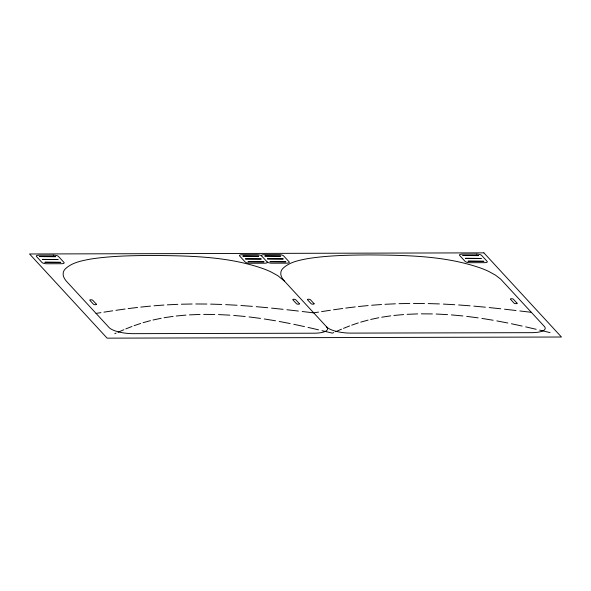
<?xml version="1.0" encoding="UTF-8"?>
<svg xmlns="http://www.w3.org/2000/svg" width="591" height="591" viewBox="0 0 591 591"><rect width="100%" height="100%" fill="white"/><g stroke="black" fill="none" stroke-linecap="round" stroke-linejoin="round"><path stroke-width="0.89" d="M114.765 333.701L116.109 333.102M333.752 332.563L332.408 333.154L322.006 330.665M118.03 332.253L123.859 329.734M335.673 331.714L341.502 329.194M125.839 328.906L131.97 326.476M343.482 328.367L349.621 325.937M134.098 325.685L140.658 323.447M351.741 325.146L358.301 322.9M143.081 322.686L150.439 320.647M360.724 322.147L368.082 320.1M153.025 320.012L161.188 318.276M370.668 319.465L378.831 317.729M164.054 317.751L173.082 316.392M381.697 317.212L390.725 315.853M96.06 313.4L100.943 312.632M318.586 312.085L313.703 312.861L302.223 311.501M103.92 312.159L112.726 310.807M321.563 311.62L330.369 310.26M115.917 310.327L125.07 309.027M333.56 309.787L342.714 308.487M128.158 308.613L137.57 307.453M345.801 308.074L355.213 306.906M176.229 316.015L185.951 315.106M393.879 315.468L403.594 314.56M140.761 307.091L150.498 306.108M358.405 306.544L368.141 305.562M154.022 305.798L163.899 305.052M371.665 305.252L381.55 304.513M189.489 314.87L200.039 314.442M407.133 314.331L417.682 313.902M167.327 304.845L177.795 304.343M384.977 304.299L395.438 303.804M181.341 304.217L192.134 304.003M398.984 303.678L409.777 303.456M203.659 314.382L214.74 314.464M421.302 313.843L432.383 313.924M195.784 303.973L206.857 304.04M413.427 303.434L424.508 303.501M428.231 303.575L439.394 303.922M210.588 304.114L221.743 304.461M436.143 314.035L447.542 314.619M218.493 314.575L229.899 315.166M443.361 304.092L454.723 304.712M225.659 304.631L237.08 305.252M458.616 304.963L470.037 305.813M240.899 305.503L252.394 306.36M451.369 314.9L462.856 315.956M233.726 315.439L245.213 316.495M473.871 306.138L485.381 307.194M256.228 306.677L267.738 307.734M489.222 307.571L500.725 308.783M271.572 308.118L283.082 309.322M504.559 309.204L516.046 310.511M286.908 309.743L298.396 311.058M466.713 316.384L478.141 317.862M249.062 316.924L260.498 318.401M519.873 310.962L531.346 312.321M481.924 318.416L493.153 320.248M264.28 318.963L275.509 320.787M496.854 320.906L507.817 323.018M279.211 321.452L290.174 323.558M511.429 323.757L522.134 326.062M293.786 324.296L304.491 326.609M525.665 326.86L536.17 329.298M308.022 327.399L318.527 329.837M539.649 330.118L550.051 332.615M284.5 281.176L277.903 275.738L271.166 272.008A69.406 21.217 5.9 0 0 262.906 268.565C227.306 256.169 189.002 255.822 151.732 255.452C131.335 255.622 110.835 255.94 90.637 259.065C81.735 260.757 71.888 262.47 65.158 269.053A69.406 21.217 5.9 0 0 63.274 272.525C62.491 275.997 64.611 279.27 66.857 281.715L109.062 327.51A19.281 5.895 5.9 0 0 133.086 333.656L314.087 333.206A19.281 5.895 5.9 0 0 326.705 326.971A19.281 5.895 5.9 0 0 350.729 333.11L531.73 332.659A19.281 5.895 5.9 0 0 544.348 326.424L500.754 279.225L495.546 275.199L488.809 271.461A69.406 21.217 5.9 0 0 480.557 268.019C444.957 255.63 406.645 255.282 369.375 254.913C348.978 255.083 328.478 255.401 308.28 258.526C299.378 260.21 289.531 261.931 282.801 268.513A69.406 21.217 5.9 0 0 280.917 271.986C280.134 275.458 282.254 278.73 284.5 281.176L326.705 326.971M267.191 261.968L261.643 255.947A3.856 1.182 5.9 0 1 264.125 254.662L278.782 254.625A3.856 1.182 5.9 0 1 283.584 255.851L289.176 261.916A3.856 1.182 5.9 0 1 286.65 263.165L271.993 263.194A3.856 1.182 5.9 0 1 267.191 261.968A3.856 1.182 5.9 0 1 264.665 263.217L250.015 263.254A3.856 1.182 5.9 0 1 245.206 262.027L239.658 256.006A3.856 1.182 5.9 0 1 242.14 254.714L256.797 254.677A3.856 1.182 5.9 0 1 261.606 255.903M39.715 256.575L55.524 256.657L39.737 256.538M42.338 259.419L58.147 259.501L42.36 259.39M44.96 262.271L60.77 262.345L44.968 262.249M242.879 256.066L258.688 256.147L242.901 256.036M245.501 258.917L261.311 258.998L245.509 258.902M248.124 261.761L263.933 261.843L248.124 261.761M264.864 256.014L280.673 256.095L264.886 255.984M267.487 258.858L283.296 258.939L267.509 258.828M270.109 261.71L285.918 261.791L270.117 261.687M462.856 255.519L478.658 255.6L462.864 255.504M465.479 258.37L481.281 258.452L465.501 258.333M468.102 261.215L483.911 261.296L468.109 261.2M483.889 252.852L29.55 253.982L107.111 338.148L561.45 337.018L483.889 252.852M53.633 255.179L38.976 255.216A3.856 1.182 5.9 0 0 36.457 256.464L42.042 262.53A3.856 1.182 5.9 0 0 46.852 263.756L61.508 263.719A3.856 1.182 5.9 0 0 64.027 262.478L58.479 256.457A3.856 1.182 5.9 0 0 53.633 255.179M476.774 254.13L462.118 254.167A3.856 1.182 5.9 0 0 459.635 255.452L465.183 261.473A3.856 1.182 5.9 0 0 469.985 262.707L484.642 262.67A3.856 1.182 5.9 0 0 487.169 261.421L481.576 255.356A3.856 1.182 5.9 0 0 476.774 254.13M517.044 303.176L513.394 299.216A1.544 0.473 5.9 0 0 511.474 298.721A1.544 0.473 5.9 0 0 510.461 299.223L514.111 303.183A1.544 0.473 5.9 0 0 516.032 303.671A1.544 0.473 5.9 0 0 517.044 303.176M314.057 303.678L310.408 299.718A1.544 0.473 5.9 0 0 308.48 299.231A1.544 0.473 5.9 0 0 307.475 299.726L311.125 303.685A1.544 0.473 5.9 0 0 313.045 304.18A1.544 0.473 5.9 0 0 314.057 303.678M299.401 303.715L295.751 299.755A1.544 0.473 5.9 0 0 293.83 299.26A1.544 0.473 5.9 0 0 292.818 299.763L296.468 303.722A1.544 0.473 5.9 0 0 298.389 304.217A1.544 0.473 5.9 0 0 299.401 303.715M96.407 304.225L92.757 300.258A1.544 0.473 5.9 0 0 90.837 299.77A1.544 0.473 5.9 0 0 89.832 300.265L93.481 304.225A1.544 0.473 5.9 0 0 95.402 304.72A1.544 0.473 5.9 0 0 96.407 304.225"/></g></svg>
